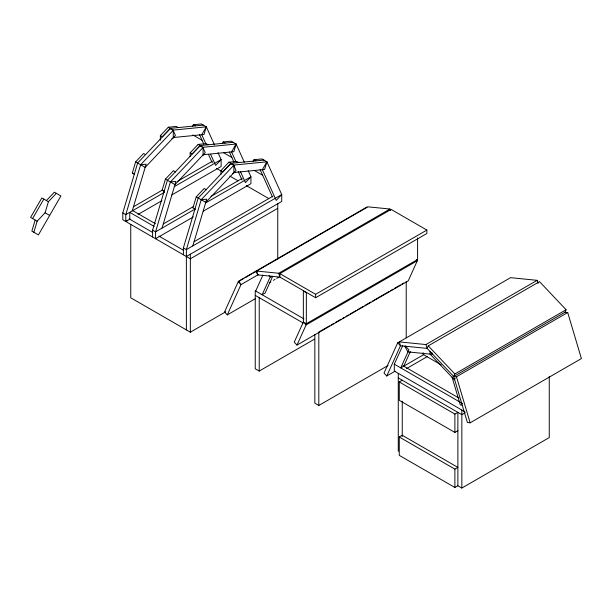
<?xml version="1.0" encoding="UTF-8"?>
<svg xmlns="http://www.w3.org/2000/svg" width="612" height="612" viewBox="0 0 612 612"><rect width="100%" height="100%" fill="white"/><g stroke="black" fill="none" stroke-linecap="round" stroke-linejoin="round"><path stroke-width="0.92" d="M35.159 220.045L31.87 231.122L38.418 234.901L60.894 195.97L54.346 192.191L46.397 200.583M33.859 232.269L37.148 221.192L45.089 212.8L48.386 201.731L56.327 193.338M134.632 174.282L132.353 172.966L135.642 161.889L143.59 153.497L145.572 154.645M129.889 219.15L125.781 221.521L122.805 219.8L122.805 212.922L137.624 163.037L170.182 128.665L173.165 130.387L175.445 135.428L145.166 167.39L135.642 161.889M173.165 130.387L140.607 164.758L125.781 214.636L125.781 221.521M132.23 210.918L146.115 164.207L140.607 164.758M164.429 191.487L162.149 190.171L165.439 179.094L173.387 170.702L175.667 172.018M152.602 237.005L152.602 230.12L167.428 180.242L199.979 145.87L202.962 147.591L205.242 152.633L174.963 184.595L165.439 179.094M202.962 147.591L170.404 181.955L155.578 231.841L155.578 238.726L193.392 216.893M162.035 228.115L175.912 181.412L170.404 181.955M192.489 126.324L193.4 124.741L201.348 123.953L206.313 126.822L204.033 134.495L173.28 137.539L173.28 130.096L168.308 127.227L160.367 135.612L160.367 140.27M206.458 189.797L204.178 188.481L196.23 196.873L192.941 207.942L195.22 209.258M183.393 254.783L183.393 247.898L198.219 198.013L230.77 163.649L233.753 165.37L236.033 170.411L205.754 202.373L196.23 196.873M233.753 165.37L201.195 199.734L186.369 249.62L186.369 329.906M192.826 245.894L206.703 199.191L201.195 199.734M222.286 143.522L223.196 141.946L231.145 141.158L236.11 144.027L233.83 151.7L203.077 154.744L203.077 147.293L198.112 144.432L190.164 152.816L190.164 156.542M253.077 161.3L253.988 159.724L261.936 158.936L266.901 161.805L264.621 169.478L233.868 172.523L233.868 165.072L228.903 162.203L220.955 170.595L220.955 174.321M243.997 278.399L238.229 281.727L224.543 311.975L227.297 314.882L255.319 298.702M227.297 314.882L240.983 284.634L258.287 274.643M255.701 291.037L262.923 275.071M270.328 276.685L262.15 294.762L265.126 293.041L272.531 276.685M306.107 324.918L303.353 322.019L306.337 323.733L306.337 292.765L303.353 291.044L303.353 322.019L294.234 342.177L296.988 345.084L306.107 324.918L417.353 260.697L416.252 259.534M417.353 260.697L408.235 280.854L296.988 345.084M538.086 283.394L537.175 280.327L510.553 277.672L397.693 342.827L384.007 373.075L386.761 375.982L395 371.224M386.761 375.982L400.447 345.734L399.307 341.894L425.929 344.556L537.175 280.327M464.998 411.876L394.304 371.056L394.304 364.178L402.665 345.696M403.736 366.183L410.354 351.548M564.96 312.258L566.108 309.741L539.501 281.635L428.255 345.864L427.115 348.381L453.714 376.487L467.4 422.532L470.154 422.808L581.4 358.578L567.714 312.533L564.96 312.258L452.138 377.405L460.316 404.922L462.152 405.106M566.108 309.741L454.861 373.97L453.714 376.487L456.468 376.762L567.714 312.533M455.175 378.132L454.418 379.807L430.083 354.126L430.083 351.334M32.589 218.56L43.827 199.091M173.28 130.096L206.313 126.822L201.753 134.724L205.992 144.095M203.077 147.293L236.11 144.027L231.55 151.921L236.178 162.149M266.901 161.805L262.341 169.7L276.219 200.384L281.727 194.57L266.901 161.805L233.868 165.072M171.888 138.702L174.267 137.325M202.48 155.448L204.071 154.53M133.493 206.749L162.256 190.141M177.878 181.121L212.402 161.185M164.421 192.336L125.781 214.636L122.805 212.922M174.282 186.637L221.139 159.587L218.017 152.686M138.113 214.399L161.951 200.637M171.819 194.945L221.139 166.472L221.139 159.587L215.631 165.401L210.62 154.323M232.476 173.686L234.863 172.309M163.289 223.954L193.706 206.397M210.964 196.429L242.199 178.39M195.037 209.067L155.578 231.841L152.602 230.12M205.724 202.893L250.935 176.791L248.204 170.756M203.261 211.201L250.935 183.677L250.935 176.791L245.427 182.606L240.417 171.528M194.081 241.732L272.99 196.169M186.369 256.505L281.727 201.447L281.727 194.57L186.369 249.62L183.393 247.898M277.756 208.332L190.347 258.8L126.776 222.095L126.776 220.259M366.978 207.024L238.879 280.985L240.983 284.634L238.229 281.727M245.649 277.45L251.417 274.115M253.062 273.166L255.533 271.736M256.696 271.062L278.72 273.25L279.86 277.083L279.86 273.64L391.106 209.419L426.87 230.058L426.87 233.501L315.624 297.73L279.86 277.083L257.843 274.903L256.696 271.062L367.942 206.841L389.966 209.021L390.425 210.551M272.371 276.242L270.779 277.16L269.104 275.392M278.72 273.25L389.966 209.021M269.265 282.683L270.909 281.727M273.388 280.304L275.033 279.347M276.685 278.399L278.338 277.443M130.746 224.39L130.746 297.792L190.347 332.201L225.805 311.73M279.86 273.64L315.624 294.288L426.87 230.058M306.337 323.733L417.583 259.511L417.583 237.923M329.531 325.875L318.814 332.064L318.814 405.465L314.843 403.17L314.843 334.535M331.184 324.918L333.655 323.496M335.307 322.539L341.075 319.212M342.728 318.255L344.38 317.307M346.025 316.35L348.503 314.928M350.148 313.971L355.924 310.644M357.569 309.687L363.344 306.352M364.989 305.403L370.765 302.068M372.417 301.119L388.903 291.595M390.555 290.646L393.026 289.216M394.679 288.267L400.447 284.932M402.099 283.976L403.752 283.027M303.957 318.898L255.242 290.776L255.242 368.768L259.22 371.063L314.469 339.163M318.814 405.465L388.084 365.479M423.848 354.57L400.753 367.904L408.931 349.827L405.259 345.948M406.521 368.592L427.138 356.689M457.875 430.703L454.892 432.416L399.269 400.309L399.269 381.957L402.252 380.236M399.269 437.006L402.252 435.285L457.875 467.4L454.892 469.121L399.269 437.006L399.269 455.359L454.892 487.473L457.875 485.752L461.846 488.047L549.255 437.58L549.255 376.571M399.269 381.957L454.892 414.072L457.875 412.35L457.875 485.752M465.143 412.74L461.846 414.645L398.274 377.941M168.308 127.227L176.256 126.439L178.245 127.587M203.329 125.1L170.297 128.375L162.348 136.759L160.367 135.612M198.112 144.432L206.053 143.644L208.042 144.792M233.134 142.305L200.093 145.58L192.153 153.964L190.164 152.816M228.903 162.203L236.844 161.423L238.833 162.562M263.925 160.084L230.885 163.35L222.944 171.743L220.955 170.595M193.4 124.741L195.389 125.888M223.196 141.946L225.185 143.093M253.988 159.724L255.977 160.872M192.857 134.954L202.067 140.278M223.457 152.625L231.864 157.475M254.248 170.404L262.655 175.254M216.663 168.476L221.613 171.329M229.867 176.095L238.129 180.861M246.384 185.635L268.676 198.502M132.353 172.966L134.334 174.114M162.149 190.171L164.131 191.311M441.191 364.867L423.106 354.425L423.106 352.711M403.04 365.777L458.931 398.052M132.735 210.627L155.494 223.763M394.304 364.178L462.534 403.568M154.14 226.425L129.759 212.349L129.759 219.226M129.254 218.935L152.51 232.361M158.975 236.094L183.738 250.392M255.242 295.359L303.131 323.006M48.386 201.731L41.838 197.944L30.6 217.413L37.148 221.192M45.089 212.8L49.656 215.432M428.255 345.864L454.861 373.97M397.693 342.827L400.447 345.734L427.069 348.389L425.929 344.556M404.792 346.384L407.99 351.915L432.317 354.325L431.812 352.619M255.732 271.254L257.843 274.903M260.131 169.685L272.47 196.957M236.11 144.027L244.303 162.134M229.339 151.906L233.968 162.134M238.206 171.505L242.061 180.027M206.313 126.822L214.506 144.929M199.543 134.701L203.781 144.08M208.409 154.308L212.265 162.83M456.468 376.762L470.154 422.808M461.846 410.055L461.846 488.047M454.892 414.072L454.892 432.416M454.892 469.121L454.892 487.473M406.223 281.597L406.223 337.847M402.252 401.204L402.252 436.478M398.274 373.351L398.274 451.342M315.624 294.288L315.624 297.73M277.756 203.742L277.756 258.853M259.22 297.654L259.22 371.063M190.347 254.21L190.347 332.201"/></g></svg>
